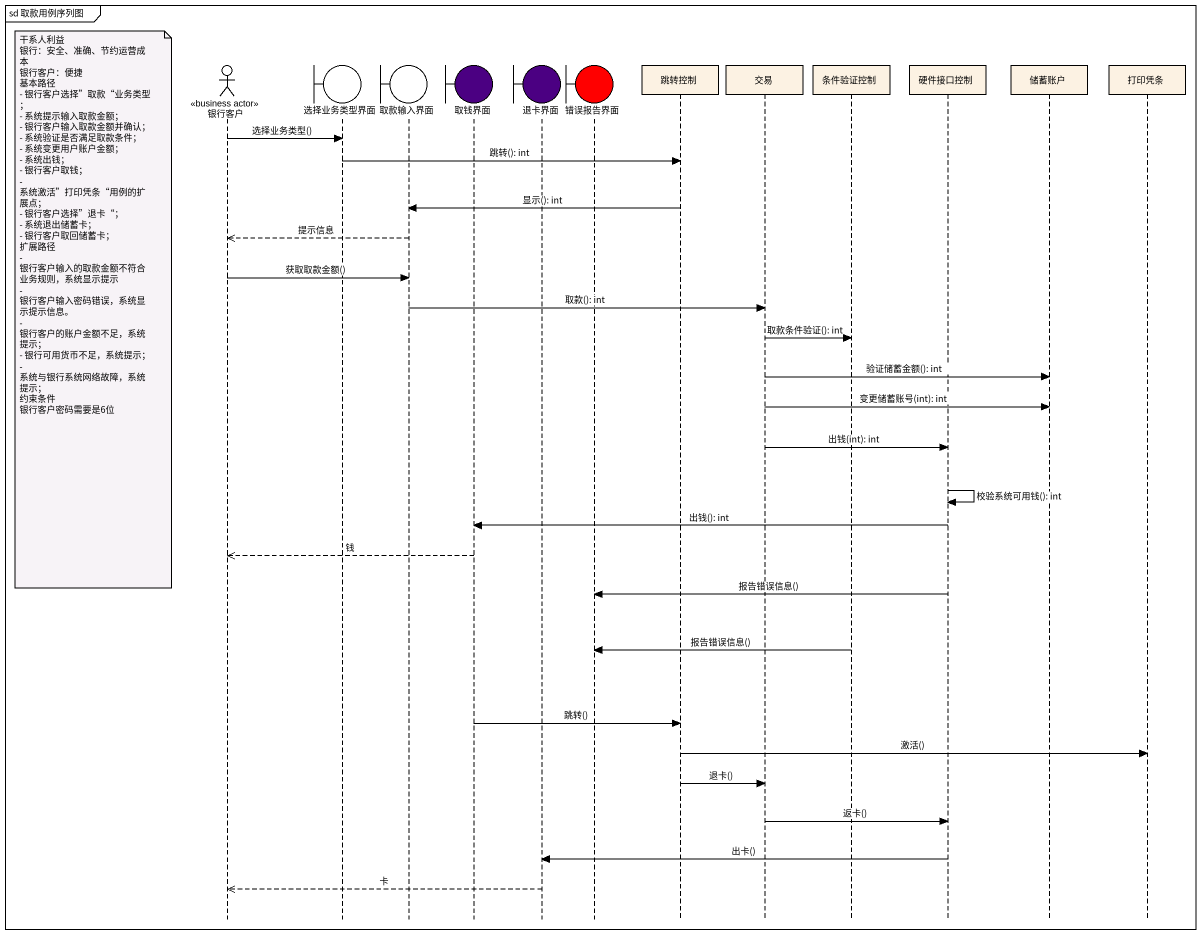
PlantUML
@startuml
mainframe sd 取款用例序列图
hide footbox
actor 银行客户 <<business actor>>
boundary 选择业务类型界面
boundary 取款输入界面
boundary 取钱界面 #4B0082
boundary 退卡界面 #4B0082
boundary 错误报告界面 #FF0000
participant 跳转控制
participant 交易
participant 条件验证控制
participant 硬件接口控制
participant 储蓄账户
participant 打印凭条

银行客户 -> 选择业务类型界面 : 选择业务类型()
选择业务类型界面 -> 跳转控制 : 跳转(): int
跳转控制 -> 取款输入界面 : 显示(): int
取款输入界面 -->> 银行客户 : 提示信息
银行客户 -> 取款输入界面 : 获取取款金额()
取款输入界面 -> 交易 : 取款(): int
note left of 银行客户
  干系人利益
  银行：安全、准确、节约运营成本
  银行客户：便捷
  基本路径
  - 银行客户选择”取款“业务类型 ；
  - 系统提示输入取款金额；
  - 银行客户输入取款金额并确认；
  - 系统验证是否满足取款条件；
  - 系统变更用户账户金额；
  - 系统出钱；
  - 银行客户取钱；
  - 系统激活”打印凭条“用例的扩展点；
  - 银行客户选择”退卡“；
  - 系统退出储蓄卡；
  - 银行客户取回储蓄卡；
  扩展路径
  - 银行客户输入的取款金额不符合业务规则，系统显示提示
  - 银行客户输入密码错误，系统显示提示信息。
  - 银行客户的账户金额不足，系统提示；
  - 银行可用货币不足，系统提示；
  - 系统与银行系统网络故障，系统提示；
  约束条件
  银行客户密码需要是6位
end note
交易 -> 条件验证控制 : 取款条件验证(): int
交易 -> 储蓄账户 : 验证储蓄金额(): int
交易 -> 储蓄账户 : 变更储蓄账号(int): int
交易 -> 硬件接口控制 : 出钱(int): int
硬件接口控制 -> 硬件接口控制 : 校验系统可用钱(): int
硬件接口控制 -> 取钱界面 : 出钱(): int
取钱界面 -->> 银行客户 : 钱
硬件接口控制 -> 错误报告界面 : 报告错误信息()
条件验证控制 -> 错误报告界面 : 报告错误信息()
取钱界面 -> 跳转控制 : 跳转()
跳转控制 -> 打印凭条 : 激活()
跳转控制 -> 交易 : 退卡()
交易 -> 硬件接口控制 : 返卡()
硬件接口控制 -> 退卡界面 : 出卡()
退卡界面 -->> 银行客户 : 卡
@enduml
